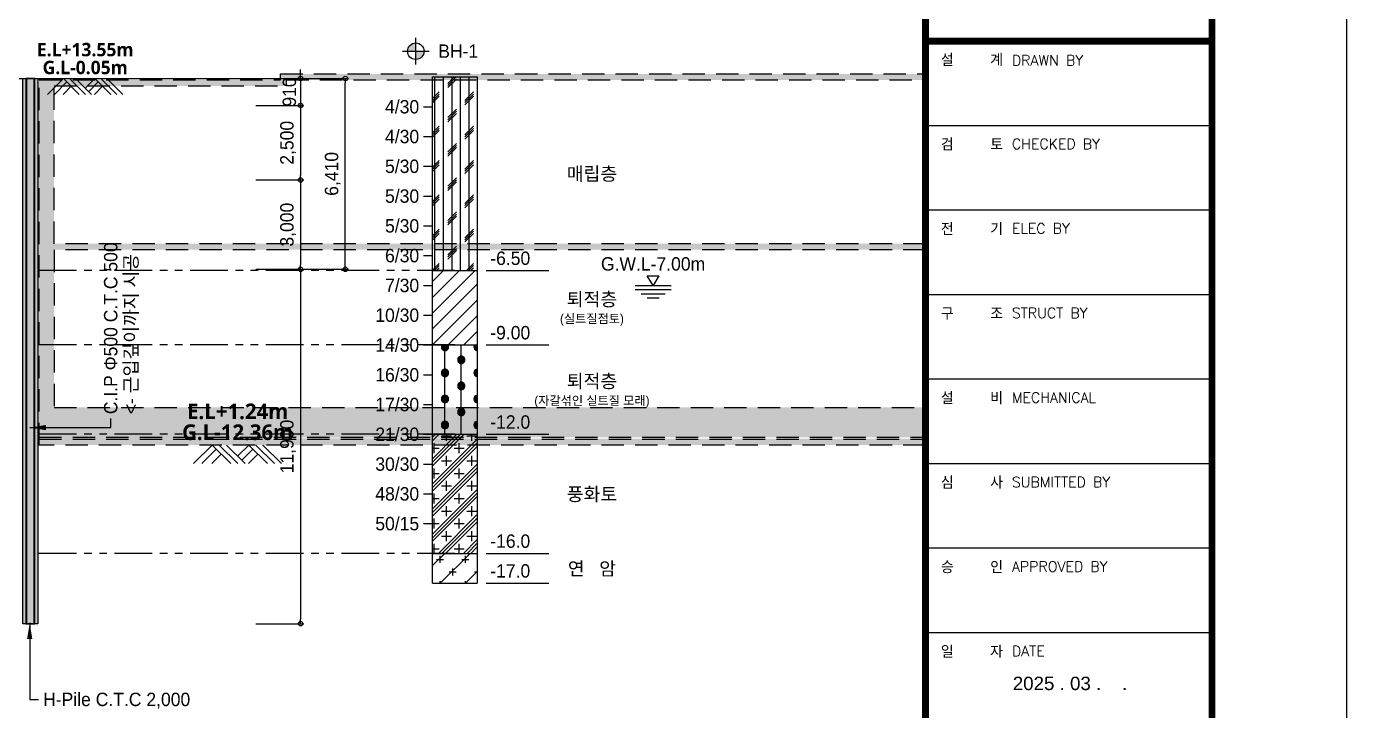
# Model space of a CAD drawing. Header units: millimetres. Extents: x 1073475 to 2890243, y -1340830 to -367733.
# Drawn here: x 2164710 to 2209033, y -433563 to -410585 of the extents above; entities that cross this region are included whole.
import ezdxf
from ezdxf.enums import TextEntityAlignment as Align
from ezdxf.xclip import XClip

# ---------------------------------------------------------------- set-up
doc = ezdxf.new("R2010")
doc.units = ezdxf.units.MM
doc.header["$LTSCALE"] = 50
doc.header["$XCLIPFRAME"] = 2
doc.header["$PDMODE"] = 3
doc.header["$PDSIZE"] = 100
for name, pattern in [('DASHED', [0.75, 0.5, -0.25]), ('HIDDEN', [9.524999999999999, 6.35, -3.175]), ('PHANTOM', [63.50000000000001, 31.75, -6.35, 6.35, -6.35, 6.35, -6.35])]:
    doc.linetypes.add(name, pattern=pattern)
doc.layers.get('Defpoints').update_dxf_attribs({"color": 151})
for name, color, linetype in [('1', 1, 'Continuous'), ('11', 11, 'Continuous'), ('3', 3, 'Continuous'), ('C-DIM', 7, 'Continuous'), ('CIP', 1, 'Continuous'), ('PILE', 3, 'Continuous'), ('TEX', 3, 'Continuous'), ('TEXT', 3, 'Continuous'), ('TEXT1', 7, 'Continuous'), ('건축', 233, 'HIDDEN'), ('주상도', 7, 'Continuous'), ('주상도0', 222, 'Continuous')]:
    doc.layers.add(name, color=color, linetype=linetype)
doc.styles.add('RXHG', font='arial.ttf')
doc.styles.add('RXHS', font='SIMPLEX.SHX', dxfattribs={"bigfont": 'WHGTXT.SHX'})
doc.styles.add('돋움', font='')
doc.styles.add('맑은고딕', font='malgunbd.ttf')
doc.styles.get('돋움').set_extended_font_data('Dotum')
doc.dimstyles.new('SAM-200-지시선', dxfattribs={"dimscale": 0.1, "dimtxt": 300, "dimasz": 360, "dimexe": 70, "dimexo": 0, "dimgap": 100, "dimtad": 1, "dimdec": 0, "dimzin": 0, "dimdsep": 46, "dimlunit": 6, "dimtxsty": '돋움', "dimcen": 100, "dimclrd": 1, "dimclre": 1, "dimclrt": 256, "dimadec": 0, "dimazin": 0, "dimtfac": 1, "dimtdec": 0, "dimtix": 1, "dimtmove": 2, "dimatfit": 3, "dimfxl": 70, "dimtolj": 1, "dimtzin": 0, "dimlwd": -1, "dimlwe": -1, "dimarcsym": 0})
doc.dimstyles.new('SAM-300', dxfattribs={"dimscale": 1.5, "dimtxt": 300, "dimasz": 100, "dimexe": 70, "dimexo": 0, "dimgap": 100, "dimtad": 1, "dimdec": 0, "dimzin": 0, "dimdsep": 46, "dimlunit": 6, "dimtxsty": '돋움', "dimblk": 'ORIGIN', "dimcen": 100, "dimclrd": 1, "dimclre": 1, "dimclrt": 7, "dimadec": 0, "dimazin": 0, "dimtfac": 1, "dimtdec": 0, "dimtix": 1, "dimtmove": 2, "dimatfit": 3, "dimfxl": 70, "dimtolj": 1, "dimtzin": 0, "dimlwd": -1, "dimlwe": -1, "dimarcsym": 0})

# ---------------------------------------------------------------- blocks, each defined once
blk = doc.blocks.new('dbox')
at = {"layer": '11'}
blk.add_line((81088.4673200853, 57599.9999522774), (81088.4673200853, 1800.000004245201), dxfattribs=at)
at = {"layer": '11', "const_width": 150}
blk.add_lwpolyline([(81088.4673200853, 1800.000004245201), (4288.467606187603, 1800.000004245201), (4288.467606187603, 57599.9999522774), (81088.4673200853, 57599.9999522774)], close=True, dxfattribs=at)
for points in [[(74675.32566019584, 57599.9999522774), (74675.32566019584, 1800.000004245201)], [(81088.4673200853, 30501.43734918145), (74675.32566019584, 30501.43734918145)]]:
    blk.add_lwpolyline(points, dxfattribs=at)
at = {"layer": '3'}
for p, q in [((81088.4673201325, 28609.03488687397), (74675.325660248, 28609.03488687397)), ((81088.4673201325, 26716.63242456655), (74675.325660248, 26716.63242456655)), ((81088.4673201325, 24824.22996227071), (74675.325660248, 24824.22996227071)), ((81088.4673201325, 22931.82749996328), (74675.325660248, 22931.82749996328)), ((81088.4673201325, 21039.42503766745), (74675.325660248, 21039.42503766745)), ((81088.4673201325, 19147.02257536002), (74675.325660248, 19147.02257536002)), ((81088.4673201325, 17254.62011305254), (74675.325660248, 17254.62011305254))]:
    blk.add_line(p, q, dxfattribs=at)
at = {"layer": 'TEXT', "color": 7}
blk.add_line((84099.99968670309, 59399.99994467944), (84099.99968670309, 0), dxfattribs=at)
at = {"layer": 'TEX', "color": 6, "linetype": 'Continuous', "style": 'RXHG', "width": 0.9999999972060323}
for tag, p in [('일자', (76628.2912276935, 15972.42345706216)), ('축척', (76628.2912276935, 13925.12765882432)), ('설계번호', (76684.25094417948, 12170.08725635469))]:
    blk.add_attdef(tag, p, '', height=299.9999997206032, dxfattribs=at)
at = {"layer": 'TEX', "color": 7, "linetype": 'Continuous', "style": 'RXHG', "width": 1.000000002793968}
blk.add_attdef('파일명', (81840.45851085038, 4452.609815902193), '', height=299.9999988824129, rotation=90, dxfattribs=at)
at = {"layer": 'TEX', "linetype": 'Continuous', "style": 'RXHG', "width": 0.9999999972060323}
for tag, p in [('도면명-1', (77798.58959261666, 3389.369734464097)), ('도면명-2', (77798.58959261666, 2661.908596204885))]:
    blk.add_attdef(tag, text='', height=399.999999627471, dxfattribs=at).set_placement(p, align=Align.CENTER)
at = {"layer": 'TEXT1', "style": 'RXHS'}
for s, height, width, p in [('설    계', 273.3470223326585, 0.9999999972061647, (75017.82363650517, 29942.82419052016)), ('DRAWN BY', 231.2936342814937, 0.9999999972061069, (76609.2968141711, 29955.8948209997)), ('검    토', 273.3470223327167, 0.9999999972059518, (75017.82363650517, 28050.42172822432)), ('CHECKED BY', 231.2936342815519, 0.9999999972058553, (76609.2968141711, 28084.66413620493)), ('전    기', 273.3470223326585, 0.9999999972061647, (75017.82363650517, 26158.0192659169)), ('ELEC BY', 231.2936342814937, 0.9999999972061069, (76609.2968141711, 26192.2616738975)), ('구    조', 273.3470223327167, 0.9999999972059518, (75017.82363650517, 24265.61680360942)), ('STRUCT BY', 231.2936342815519, 0.9999999972058553, (76609.2968141711, 24299.85921160167)), ('설    비', 273.3470223326585, 0.9999999972061647, (75017.82363650517, 22373.21434131364)), ('MECHANICAL', 231.2936342814937, 0.9999999972061069, (76609.2968141711, 22407.45674929424)), ('심    사', 273.3470223327167, 0.9999999972059518, (75017.82363650517, 20480.81187900616)), ('SUBMITTED BY', 231.2936342814937, 0.9999999972061069, (76609.2968141711, 20515.05428699841)), ('승    인', 273.3470223327167, 0.9999999972059518, (75017.82363650517, 18588.40941669868)), ('APPROVED BY', 231.2936342814937, 0.9999999972061069, (76609.2968141711, 18622.65182469098)), ('일    자', 273.3470223327167, 0.9999999972059518, (75017.82363650517, 16696.0069544029)), ('DATE', 231.2936342814937, 0.9999999972061069, (76609.2968141711, 16730.2493623835))]:
    blk.add_text(s, height=height, dxfattribs=dict(at, width=width)).set_placement(p)
blk = doc.blocks.new('A$C62E05D53')
at = {"layer": '1'}
for p, q in [((-273.2272611952021, 0), (-628.1782565584608, -356.2236894539674)), ((84.26471278589361, -356.2236894539674), (-273.2272611952021, 0)), ((220.8783433835088, -356.2236894539674), (-136.6136305976015, 0)), ((357.4919739811103, -356.2236894539674), (0, 0)), ((429.3571247352893, 0), (215.4442287580214, -214.6798910898087)), ((786.8490987163987, -356.2236894539674), (429.3571247352893, 0)), ((923.4627293140002, -356.2236894539674), (565.9707553328899, 0)), ((1060.076359911602, -356.2236894539674), (702.5843859304914, 0)), ((-195.0169287556519, -77.93286340049235), (-472.3134944600679, -356.2236894539674)), ((-97.19415264360214, -175.4085908446705), (-277.3632461883071, -356.2236894539674)), ((507.5674571748395, -77.93286340049235), (293.6545611975862, -292.6127544903156)), ((605.3902332868902, -175.4085908446705), (425.2211397421843, -356.2236894539747))]:
    blk.add_line(p, q, dxfattribs=at)
blk = doc.blocks.new('_Origin')
at = {"color": 0, "linetype": 'ByBlock', "lineweight": -2}
blk.add_line((0, 0), (-1, 0), dxfattribs=at)
blk.add_circle((0, 0), 0.5, dxfattribs=at)
blk = doc.blocks.new('*D203')
at = {"layer": 'C-DIM', "color": 1, "ltscale": 0.2, "transparency": 16777216}
for p, q in [((2173915.911825333, -412183.5453736174), (2173915.911825333, -412033.5453736174)), ((2172415.911825333, -412333.5453736174), (2174020.911825333, -412333.5453736174)), ((2173915.911825333, -412333.5453736174), (2173915.911825333, -413243.5453736472)), ((2172415.911825333, -413243.5453736472), (2174020.911825333, -413243.5453736472)), ((2173915.911825333, -413393.5453736472), (2173915.911825333, -413543.5453736472))]:
    blk.add_line(p, q, dxfattribs=at)
at = {"layer": 'Defpoints', "color": 0, "ltscale": 0.2, "transparency": 16777216}
for p in [(2172415.911825333, -412333.5453736174), (2172415.911825333, -413243.5453736472), (2173915.911825333, -413243.5453736472)]:
    blk.add_point(p, dxfattribs=at)
at = {"layer": 'C-DIM', "color": 1, "ltscale": 0.2, "transparency": 16777216, "xscale": 150, "yscale": 150, "zscale": 150}
for p, rotation in [((2173915.911825333, -412333.5453736174), 270), ((2173915.911825333, -413243.5453736472), 90)]:
    blk.add_blockref('_Origin', p, dxfattribs=dict(at, rotation=rotation))
at = {"layer": 'C-DIM', "color": 7, "ltscale": 0.2, "transparency": 16777216, "insert": (2173540.60653361, -412788.545373632), "char_height": 450, "attachment_point": 5, "rotation": 90, "style": '돋움'}
blk.add_mtext('\\A1;910', dxfattribs=at)
blk = doc.blocks.new('*D204')
at = {"layer": 'C-DIM', "color": 1, "ltscale": 0.2, "transparency": 16777216}
for p, q in [((2172415.911825333, -413243.5453736472), (2174020.911825333, -413243.5453736472)), ((2173915.911825333, -413393.5453736472), (2173915.911825333, -415593.5453736175)), ((2172415.911825333, -415743.5453736175), (2174020.911825333, -415743.5453736175))]:
    blk.add_line(p, q, dxfattribs=at)
at = {"layer": 'Defpoints', "color": 0, "ltscale": 0.2, "transparency": 16777216}
for p in [(2172415.911825333, -413243.5453736472), (2172415.911825333, -415743.5453736175), (2173915.911825333, -415743.5453736175)]:
    blk.add_point(p, dxfattribs=at)
at = {"layer": 'C-DIM', "color": 1, "ltscale": 0.2, "transparency": 16777216, "xscale": 150, "yscale": 150, "zscale": 150}
for p, rotation in [((2173915.911825333, -413243.5453736472), 90), ((2173915.911825333, -415743.5453736175), 270)]:
    blk.add_blockref('_Origin', p, dxfattribs=dict(at, rotation=rotation))
at = {"layer": 'C-DIM', "color": 7, "ltscale": 0.2, "transparency": 16777216, "insert": (2173497.255108915, -414493.545373632), "char_height": 450, "attachment_point": 5, "rotation": 90, "style": '돋움'}
blk.add_mtext('\\A1;2,500', dxfattribs=at)
blk = doc.blocks.new('*D205')
at = {"layer": 'C-DIM', "color": 1, "ltscale": 0.2, "transparency": 16777216}
for p, q in [((2172415.911825333, -415743.5453736175), (2174020.911825333, -415743.5453736175)), ((2173915.911825333, -415893.5453736175), (2173915.911825333, -418593.5453736175)), ((2172415.911825333, -418743.5453736175), (2174020.911825333, -418743.5453736175))]:
    blk.add_line(p, q, dxfattribs=at)
at = {"layer": 'Defpoints', "color": 0, "ltscale": 0.2, "transparency": 16777216}
for p in [(2172415.911825333, -415743.5453736175), (2172415.911825333, -418743.5453736175), (2173915.911825333, -418743.5453736175)]:
    blk.add_point(p, dxfattribs=at)
at = {"layer": 'C-DIM', "color": 1, "ltscale": 0.2, "transparency": 16777216, "xscale": 150, "yscale": 150, "zscale": 150}
for p, rotation in [((2173915.911825333, -415743.5453736175), 90), ((2173915.911825333, -418743.5453736175), 270)]:
    blk.add_blockref('_Origin', p, dxfattribs=dict(at, rotation=rotation))
at = {"layer": 'C-DIM', "color": 7, "ltscale": 0.2, "transparency": 16777216, "insert": (2173497.255108915, -417243.5453736171), "char_height": 450, "attachment_point": 5, "rotation": 90, "style": '돋움'}
blk.add_mtext('\\A1;3,000', dxfattribs=at)
blk = doc.blocks.new('*D206')
at = {"layer": 'C-DIM', "color": 1, "ltscale": 0.2, "transparency": 16777216}
for p, q in [((2172415.911825333, -418743.5453736175), (2174020.911825333, -418743.5453736175)), ((2173915.911825333, -418893.5453736175), (2173915.911825333, -430493.5453736175)), ((2172415.911825333, -430643.5453736175), (2174020.911825333, -430643.5453736175))]:
    blk.add_line(p, q, dxfattribs=at)
at = {"layer": 'Defpoints', "color": 0, "ltscale": 0.2, "transparency": 16777216}
for p in [(2172415.911825333, -418743.5453736175), (2172415.911825333, -430643.5453736175), (2173915.911825333, -430643.5453736175)]:
    blk.add_point(p, dxfattribs=at)
at = {"layer": 'C-DIM', "color": 1, "ltscale": 0.2, "transparency": 16777216, "xscale": 150, "yscale": 150, "zscale": 150}
for p, rotation in [((2173915.911825333, -418743.5453736175), 90), ((2173915.911825333, -430643.5453736175), 270)]:
    blk.add_blockref('_Origin', p, dxfattribs=dict(at, rotation=rotation))
at = {"layer": 'C-DIM', "color": 7, "ltscale": 0.2, "transparency": 16777216, "insert": (2173497.255108915, -424693.5453736171), "char_height": 450, "attachment_point": 5, "rotation": 90, "style": '돋움'}
blk.add_mtext('\\A1;11,900', dxfattribs=at)
blk = doc.blocks.new('*D207')
at = {"layer": 'C-DIM', "color": 1, "ltscale": 0.2, "transparency": 16777216}
for p, q in [((2173915.911825333, -412333.5453736174), (2175520.911825333, -412333.5453736174)), ((2175415.911825333, -418593.5453736175), (2175415.911825333, -412483.5453736174)), ((2173915.911825333, -418743.5453736175), (2175520.911825333, -418743.5453736175))]:
    blk.add_line(p, q, dxfattribs=at)
at = {"layer": 'Defpoints', "color": 0, "ltscale": 0.2, "transparency": 16777216}
for p in [(2173915.911825333, -412333.5453736174), (2175415.911825333, -412333.5453736174), (2173915.911825333, -418743.5453736175)]:
    blk.add_point(p, dxfattribs=at)
at = {"layer": 'C-DIM', "color": 1, "ltscale": 0.2, "transparency": 16777216, "xscale": 150, "yscale": 150, "zscale": 150}
for p, rotation in [((2175415.911825333, -412333.5453736174), 90), ((2175415.911825333, -418743.5453736175), 270)]:
    blk.add_blockref('_Origin', p, dxfattribs=dict(at, rotation=rotation))
at = {"layer": 'C-DIM', "color": 7, "ltscale": 0.2, "transparency": 16777216, "insert": (2174997.255108915, -415538.5453736171), "char_height": 450, "attachment_point": 5, "rotation": 90, "style": '돋움'}
blk.add_mtext('\\A1;6,410', dxfattribs=at)
blk = doc.blocks.new('bh-1')
at = {"layer": '주상도'}
h = blk.add_hatch(color=0, dxfattribs=at)
h.paths.add_polyline_path([(-1314.635888052173, 1141.656272226828, 0.4142135623731187), (-1591.919200217351, 864.3729600614752), (-1314.635888052173, 864.3729600614752)])
h.paths.add_polyline_path([(-1314.635888052173, 864.3729600614752), (-1314.63588805194, 587.0896478961222, 0.4142135623730697), (-1037.352575886762, 864.3729600614752)])
h = blk.add_hatch(dxfattribs=at)
h.set_pattern_fill('CORK', color=0, scale=2304, angle=90, style=0)
h.set_pattern_definition([(90, (-406087.6022413003, -214353.8568889152), (-288, 1.763491390772189e-14), []), (225, (-405943.6022413003, -214209.8568889152), (575.9999990334538, -575.9999990334538), [407.2935075840001, -407.2935075840001]), (225, (-405943.6022413003, -214137.8568889152), (575.9999990334538, -575.9999990334538), [407.2935075840001, -407.2935075840001]), (225, (-405943.6022413003, -214065.8568889152), (575.9999990334538, -575.9999990334538), [407.2935075840001, -407.2935075840001])])
h.paths.add_polyline_path([(750.0004974526819, -6500.000046871195), (750, 0), (-750, 0), (-749.9995025473181, -6500.000046871195)])
h = blk.add_hatch(dxfattribs=at)
h.set_pattern_fill('ANSI31', color=0, scale=3000, style=0)
h.set_pattern_definition([(44.99999999999999, (-405980.3439920209, -212353.8571102601), (-265.1650429449553, 265.1650429449553), [])])
h.paths.add_polyline_path([(750.0004974526819, -6500), (-749.9995025473181, -6500), (-749.9995025473181, -9000.000268216303), (750.0004974526819, -9000.000268216303)])
h = blk.add_hatch(dxfattribs=at)
h.set_pattern_fill('SMCR', color=0, scale=175, style=0)
h.set_pattern_definition([(0, (-405805.0736416231, -212342.3566560857), (0, 874.9999999999999), [73.5, -1020.25]), (0, (-405836.7486416225, -212328.3566560858), (0, 874.9999999999999), [136.85, -956.8999999999999]), (0, (-405855.6311416226, -212314.3566560859), (0, 874.9999999999999), [174.615, -919.135]), (0, (-405869.1761416229, -212300.3566560857), (0, 874.9999999999999), [201.705, -892.0450000000001]), (0, (-405879.3436416229, -212286.3566560858), (0, 874.9999999999999), [222.0574999999999, -871.6924999999999]), (0, (-405887.0261416228, -212272.3566560859), (0, 874.9999999999999), [237.405, -856.3449999999998]), (0, (-405892.6786416231, -212258.3566560857), (0, 874.9999999999999), [248.6925, -845.0575]), (0, (-405896.5461416228, -212244.3566560858), (0, 874.9999999999999), [256.4625, -837.2874999999999]), (0, (-405898.8211416227, -212230.3566560859), (0, 874.9999999999999), [260.995, -832.7550000000001]), (0, (-405899.5736416231, -212216.3566560857), (0, 874.9999999999999), [262.5, -831.25]), (0, (-405898.8211416227, -212202.3566560858), (0, 874.9999999999999), [260.995, -832.7550000000001]), (0, (-405896.5461416228, -212188.3566560859), (0, 874.9999999999999), [256.4625, -837.2874999999999]), (0, (-405892.6786416231, -212174.3566560857), (0, 874.9999999999999), [248.6925, -845.0575]), (0, (-405887.0261416228, -212160.3566560858), (0, 874.9999999999999), [237.405, -856.3449999999998]), (0, (-405879.3436416229, -212146.3566560859), (0, 874.9999999999999), [222.0574999999999, -871.6924999999999]), (0, (-405869.1761416229, -212132.3566560857), (0, 874.9999999999999), [201.705, -892.0450000000001]), (0, (-405855.6311416226, -212118.3566560858), (0, 874.9999999999999), [174.615, -919.135]), (0, (-405836.7486416225, -212104.3566560859), (0, 874.9999999999999), [136.85, -956.8999999999999]), (0, (-405805.0736416231, -212090.3566560857), (0, 874.9999999999999), [73.5, -1020.25]), (0, (-405258.1986416229, -211904.8566560859), (0, 874.9999999999999), [73.5, -1020.25]), (0, (-405289.873641623, -211890.8566560857), (0, 874.9999999999999), [136.85, -956.8999999999999]), (0, (-405308.756141623, -211876.8566560858), (0, 874.9999999999999), [174.615, -919.135]), (0, (-405322.3011416227, -211862.8566560859), (0, 874.9999999999999), [201.705, -892.0450000000001]), (0, (-405332.4686416227, -211848.8566560857), (0, 874.9999999999999), [222.0574999999999, -871.6924999999999]), (0, (-405340.1511416226, -211834.8566560858), (0, 874.9999999999999), [237.405, -856.3449999999998]), (0, (-405345.8036416229, -211820.8566560859), (0, 874.9999999999999), [248.6925, -845.0575]), (0, (-405349.6711416226, -211806.8566560857), (0, 874.9999999999999), [256.4625, -837.2874999999999]), (0, (-405351.9461416225, -211792.8566560858), (0, 874.9999999999999), [260.995, -832.7550000000001]), (0, (-405352.6986416229, -211778.8566560859), (0, 874.9999999999999), [262.5, -831.25]), (0, (-405351.9461416225, -211764.8566560857), (0, 874.9999999999999), [260.995, -832.7550000000001]), (0, (-405349.6711416226, -211750.8566560858), (0, 874.9999999999999), [256.4625, -837.2874999999999]), (0, (-405345.8036416229, -211736.8566560859), (0, 874.9999999999999), [248.6925, -845.0575]), (0, (-405340.1511416226, -211722.8566560857), (0, 874.9999999999999), [237.405, -856.3449999999998]), (0, (-405332.4686416227, -211708.8566560858), (0, 874.9999999999999), [222.0574999999999, -871.6924999999999]), (0, (-405322.3011416227, -211694.8566560859), (0, 874.9999999999999), [201.705, -892.0450000000001]), (0, (-405308.756141623, -211680.8566560857), (0, 874.9999999999999), [174.615, -919.135]), (0, (-405289.873641623, -211666.8566560858), (0, 874.9999999999999), [136.85, -956.8999999999999]), (0, (-405258.1986416229, -211652.8566560859), (0, 874.9999999999999), [73.5, -1020.25]), (90, (-405768.3236416231, -212653.8566560858), (-546.875, 3.348643591418544e-14), [])])
h.paths.add_polyline_path([(750.0009949051309, -9000), (-749.9990050948691, -9000), (-749.9990050948691, -11999.99981404195), (750.0009949051309, -11999.99981404195)])
h = blk.add_hatch(dxfattribs=at)
h.set_pattern_fill('HWR', color=0, scale=112.21875, style=0, pattern_type=2)
h.set_pattern_definition([(44.99999999999999, (-248107.4947530737, -26924.8877352064), (-421.8750000080261, 421.8750000080261), []), (44.99999999999999, (-248228.9947530737, -26924.8877352064), (-421.8750000080261, 421.8750000080261), []), (44.99999999999999, (-248350.4947530737, -26924.8877352064), (-421.8750000080261, 421.8750000080261), []), (0, (-247975.8697530737, -26924.8877352064), (421.875, 421.875), [337.5, -506.2499999999999]), (90, (-247807.1197530737, -27093.6377352064), (-421.875, 421.875), [337.5, -506.2499999999999])])
h.paths.add_polyline_path([(750.0004974526819, -12000), (-749.9995025466196, -12000), (-749.9995025470853, -16000.00025673216), (750.0004974526819, -16000.00025673216)])
h = blk.add_hatch(dxfattribs=at)
h.set_pattern_fill('YYST', color=0, scale=144, style=0)
h.set_pattern_definition([(44.99999999999999, (-405980.3439920212, -212853.8570930329), (-424.2674628244781, 424.2674628244782), []), (0, (-405804.7503920216, -212985.041093033), (424.2096, 424.2096), [237.5568, -610.8624]), (90, (-405685.9791920213, -213103.8266930329), (-424.2096, 424.2096), [237.5568, -610.8624])])
h.paths.add_polyline_path([(750.0004974526819, -16000), (-749.9995025473181, -16000), (-749.9995025473181, -17000.0002509901), (750.0004974526819, -17000.0002509901)])
at = {"layer": '주상도', "color": 0}
for p, q in [((-1314.63588805194, 418.1097983465879), (-1314.635888052173, 1310.636121776362)), ((-1760.89904976706, 864.372960061417), (-868.3727263372857, 864.3729600615334)), ((-750, -17000), (-750, 0)), ((-750, 0), (750, 0)), ((750, 0), (750, -17000)), ((-1050, -1000), (-750, -1000)), ((-1050, -2000), (-750, -2000)), ((-1050, -3000), (-750, -3000)), ((-1050, -4000), (-750, -4000)), ((-1050, -5000), (-750, -5000)), ((-1050, -6000), (-750, -6000)), ((-750, -6500), (750, -6500)), ((1050, -6500), (3150, -6500)), ((-1050, -7000), (-750, -7000)), ((6048.069715923397, -7000), (7255.764885986457, -7000)), ((6651.917300954228, -7000), (6458.007926181192, -6673.603629064979)), ((6458.007926181192, -6673.603629064979), (6845.826675727265, -6673.603629064979)), ((6845.826675727265, -6673.603629064979), (6651.917300954228, -7000)), ((6048.069715923397, -7140.625), (7255.764885986457, -7140.625)), ((6249.352244267007, -7281.25), (7054.482357642846, -7281.25)), ((6450.634772610618, -7421.875), (6853.199829299236, -7421.875)), ((-1050, -8000), (-750, -8000)), ((-1050, -9000), (-750, -9000)), ((-750, -9000), (750, -9000)), ((1050, -9000), (3150, -9000)), ((-1050, -10000), (-750, -10000)), ((-1050, -11000), (-750, -11000)), ((-1050, -12000), (-750, -12000)), ((-750, -12000), (750, -12000)), ((1050, -12000), (3150, -12000)), ((-1050, -13000), (-750, -13000)), ((-1050, -14000), (-750, -14000)), ((-1050, -15000), (-750, -15000)), ((-750, -16000), (750, -16000)), ((1050, -16000), (3150, -16000)), ((-750, -17000), (750, -17000)), ((1050, -17000), (3150, -17000))]:
    blk.add_line(p, q, dxfattribs=at)
blk.add_circle((-1314.635888052173, 864.3729600614752), 277.2833121653343, dxfattribs=at)
at = {"layer": '주상도', "color": 0, "style": '돋움'}
blk.add_text('BH-1', height=450, dxfattribs=at).set_placement((110.6840509101748, 642.9254637419363), align=Align.CENTER)
for s, p in [('4/30', (-1200, -1000)), ('4/30', (-1200, -2000)), ('5/30', (-1200, -3000)), ('5/30', (-1200, -4000)), ('5/30', (-1200, -5000)), ('6/30', (-1200, -6000)), ('7/30', (-1200, -7000)), ('10/30', (-1200, -8000)), ('14/30', (-1200, -9000)), ('16/30', (-1200, -10000)), ('17/30', (-1200, -11000)), ('21/30', (-1200, -12000)), ('30/30', (-1200, -13000)), ('48/30', (-1200, -14000)), ('50/15', (-1200, -15000))]:
    blk.add_text(s, height=450, dxfattribs=at).set_placement(p, align=Align.MIDDLE_RIGHT)
for s, height, p in [('매립층', 450, (4600, -3249.084124830435)), ('G.W.L-7.00m', 450, (6651.917300954228, -6277.202810900169)), ('퇴적층', 450, (4600, -7465.858208955266)), ('(실트질점토)', 300, (4600, -8115.858208955266)), ('퇴적층', 450, (4600, -10215.85820895527)), ('(자갈섞인 실트질 모래)', 300, (4600, -10865.85820895527)), ('풍화토', 450, (4600, -14009.46404341928)), ('연   암', 450, (4600, -16510.07462686568))]:
    blk.add_text(s, height=height, dxfattribs=at).set_placement(p, align=Align.MIDDLE_CENTER)
for s, p in [('-6.50', (1186.487851892831, -6087.41029915429)), ('-9.00', (1186.487851892831, -8587.41029915429)), ('-12.0', (1186.487851892831, -11587.41029915429)), ('-16.0', (1186.487851892831, -15587.41029915429)), ('-17.0', (1186.487851892831, -16587.41029915429))]:
    blk.add_text(s, height=450, dxfattribs=at).set_placement(p, align=Align.MIDDLE_LEFT)
blk = doc.blocks.new('A$C48D97D8C')
at = {"layer": 'CIP'}
h = blk.add_hatch(dxfattribs=at)
h.set_pattern_fill('AR-CONC', color=256, scale=2.222222222222222, style=0)
h.set_pattern_definition([(49.99999999999999, (-1589098.09442795, 235348.4667665381), (404.8548199911201, -35.42019008645131), [42.33333333333334, -465.6666666666667]), (355, (-1589098.09442795, 235348.4667665381), (-78.31739105703775, 424.5703175159555), [33.86666666666667, -372.5333333333333]), (100.451, (-1589064.356650172, 235345.515099871), (326.5388925910206, 389.1481951562042), [35.97777777777778, -395.7555555555556]), (46.18420000000002, (-1589098.09442795, 235461.3556554262), (602.3978686491776, -93.42739540606033), [63.4999999999996, -698.4999999999936]), (96.6356, (-1589047.894650172, 235453.5700998707), (527.564965480527, 549.8345686445539), [53.96666666666667, -593.6333333333333]), (351.1840000000001, (-1589098.09442795, 235461.3556554262), (527.565790697631, 549.8335952457727), [50.8, -558.8000000000001]), (21, (-1589041.649983505, 235433.1334332041), (336.9219551897406, -227.2567078150278), [42.33333333333334, -465.6666666666667]), (326.0000000000001, (-1589041.649983505, 235433.1334332041), (137.3378407725491, 409.3065913829317), [33.86666666666667, -372.5333333333333]), (71.4514, (-1589013.573316839, 235414.1954332041), (474.2588683780544, 182.0507949245721), [35.97777777777778, -395.7555555555556]), (37.50000000000001, (-1589098.09442795, 235348.4667665381), (6.863562779092926, 187.9000863847847), [0, -368.0177777777778, 0, -378.1777777777778, 0, -373.9444444444445]), (7.499999999999999, (-1589098.09442795, 235348.4667665381), (148.4881389117905, 222.6234995958211), [0, -215.6177777777778, 0, -359.5511111111111, 0, -142.5222222222222]), (327.5, (-1589223.965539061, 235348.4667665381), (301.3124337041587, -12.73054220594099), [0, -141.1111111111111, 0, -440.2666666666667, 0, -584.2]), (317.5, (-1589280.409983505, 235348.4667665381), (329.1759586355957, 56.50331340740674), [0, -183.4444444444445, 0, -292.3822222222223, 0, -414.8666666666667])])
h.paths.add_polyline_path([(-2060.293704276904, 13492.23402819224), (-1560.293704276904, 13492.23402819224), (-1560.293704276904, -4817.765971807763), (-2060.293704276904, -4817.765971807763)])
at = {"layer": '건축', "ltscale": 0.2}
h = blk.add_hatch(color=254, dxfattribs=at)
h.dxf.hatch_style = 1
h.paths.add_polyline_path([(45171.24567157681, 13442.23402819224), (45171.24567157682, 12742.2340281923), (50589.7062957231, 12742.23402819235), (50589.7062957231, 7942.234028192237), (-1010.293704340234, 7942.234028192237), (-1010.29370436538, 13242.23402819224), (6789.706295723096, 13242.23402819224), (6789.706295723096, 13442.23402819212)], flags=16)
h.paths.add_polyline_path([(45371.24567157682, 12942.2340281923), (51089.7062957231, 12942.23402819235), (51089.7062957231, 1182.234028192237), (-1510.293704276904, 1182.234028192237), (-1510.293704276904, 13442.23402819224), (6589.706295723096, 13442.23402819212), (6589.706295723096, 13642.23402819224), (45371.24567157682, 13642.23402819235)])
h.paths.add_polyline_path([(-1010.293704339303, 7742.234028192237), (-1010.293704314157, 2442.234028192237), (50589.7062957231, 2442.234028192237), (50589.70629572263, 7742.234028192353)], flags=16)
edge = h.paths.add_edge_path()
edge.add_line((-1510.293704276904, 1382.234028192237), (51089.70629572311, 1382.234028192237))
edge.add_line((-1510.293704276904, 1442.234028192237), (51089.70629572311, 1442.234028192237))
at = {"layer": 'CIP', "elevation": -0.0171299107288867}
blk.add_lwpolyline([(-2060.293704276904, 13492.23402819224), (-1560.293704276904, 13492.23402819224), (-1560.293704276904, -4817.765971807763), (-2060.293704276904, -4817.765971807763)], close=True, dxfattribs=at)
at = {"layer": 'PILE', "color": 1}
for p, q in [((-1930.293704276904, 13492.23402819224, -0.01712991072897033), (-1930.293704276904, -4817.765971807763, -0.01712991072772707)), ((-1690.293704276904, 13492.23402819224, -0.01712991072897033), (-1690.293704276904, -4817.765971807763, -0.01712991072772707))]:
    blk.add_line(p, q, dxfattribs=at)
at = {"layer": 'PILE', "elevation": -0.0171299107288867}
blk.add_lwpolyline([(-1960.293704276904, -4817.765971807763), (-1660.293704276904, -4817.765971807763), (-1660.293704276904, 13492.23402819224), (-1960.293704276904, 13492.23402819224), (-1960.293704276904, -4817.765971807763)], dxfattribs=at)
at = {"layer": '건축', "color": 4, "linetype": 'DASHED', "ltscale": 30, "elevation": -0.0171299107288867}
for points in [[(45371.24567157682, 12942.2340281923), (51089.7062957231, 12942.23402819235), (51089.7062957231, 1182.234028192237), (-1510.293704276904, 1182.234028192237), (-1510.293704276904, 13442.23402819224), (6589.706295723096, 13442.23402819212), (6589.706295723096, 13642.23402819224), (45371.24567157682, 13642.23402819235)], [(45171.24567157681, 13442.23402819224), (45171.24567157682, 12742.2340281923), (50589.7062957231, 12742.23402819235), (50589.7062957231, 7942.234028192237), (-1010.293704340234, 7942.234028192237), (-1010.29370436538, 13242.23402819224), (6789.706295723096, 13242.23402819224), (6789.706295723096, 13442.23402819212)], [(-1010.293704339303, 7742.234028192237), (-1010.293704314157, 2442.234028192237), (50589.7062957231, 2442.234028192237), (50589.70629572263, 7742.234028192353)]]:
    blk.add_lwpolyline(points, close=True, dxfattribs=at)
for points in [[(-1510.293704276904, 1442.234028192237), (51089.70629572311, 1442.234028192237)], [(-1510.293704276904, 1382.234028192237), (51089.70629572311, 1382.234028192237)]]:
    blk.add_lwpolyline(points, dxfattribs=at)

msp = doc.modelspace()

# ---------------------------------------------------------------- linework, layer by layer
at = {"ltscale": 0.2}
msp.add_line((2163915.911825333, -412333.5453736175), (2172415.911825333, -412333.5453736175), dxfattribs=at)
at = {"layer": 'CIP', "ltscale": 0.2}
msp.add_lwpolyline([(2089315.433480365, -370433.0526698743), (2194895.720561378, -370433.0526698743), (2194895.720561378, -454133.0525919226), (2089315.433480365, -454133.0525919226)], close=True, dxfattribs=at)
at = {"layer": '주상도0', "linetype": 'PHANTOM', "ltscale": 0.8}
for points in [[(2179096.780758623, -418783.5453736174), (2165088.605612546, -418783.5453736174)], [(2179096.780758623, -421283.5453736174), (2165088.605612546, -421283.5453736174)], [(2179096.780758623, -424283.5453736174), (2165088.605612546, -424283.5453736174)], [(2179096.780758623, -428283.5453736174), (2165088.605612546, -428283.5453736174)]]:
    msp.add_lwpolyline(points, dxfattribs=at)

# ---------------------------------------------------------------- block references
ref = msp.add_blockref('dbox', (2082882.732071084, -456833.0525982904), dxfattribs=dict(xscale=1.5, yscale=1.5, zscale=1.5))
ref.add_attrib('일자', '2025 . 03 .    .', (2197825.168912631, -432874.4174127006), dxfattribs={"layer": 'TEX', "color": 6, "linetype": 'Continuous', "height": 449.9999995809048, "style": 'RXHG', "width": 0.9999999972060323})
at = {"layer": 'C-DIM'}
for p, xscale, yscale, zscale in [((2166360.842857698, -412333.5453736176), 1.5, 1.5, 1.5), ((2171423.696134335, -424643.5453736175), 1.75, 1.75, 1.75)]:
    msp.add_blockref('A$C62E05D53', p, dxfattribs=dict(at, xscale=xscale, yscale=yscale, zscale=zscale))
at = {"layer": 'CIP', "ltscale": 0.2}
ref = msp.add_blockref('A$C48D97D8C', (2166648.899316823, -425825.7794018097, 0.0171299107288867), dxfattribs=at)
XClip(ref).set_block_clipping_path([(-77333.46583645698, -28307.2731901129), (28246.82124455506, 55392.7267319354)])
at = {"layer": '주상도'}
msp.add_blockref('bh-1', (2179096.780758623, -412283.5453736174), dxfattribs=at)

# ---------------------------------------------------------------- texts
at = {"layer": '1', "color": 7, "style": '맑은고딕'}
for s, height, p in [('E.L+13.55m', 450, (2166684.766435213, -411365.2631220623)), ('G.L-0.05m', 450, (2166684.766435213, -411965.2631220623)), ('E.L+1.24m', 525, (2171801.60697477, -423513.8827468034)), ('G.L-12.36m', 525, (2171801.60697477, -424213.8827468034))]:
    msp.add_text(s, height=height, dxfattribs=at).set_placement(p, align=Align.MIDDLE)
at = {"layer": 'C-DIM', "color": 7, "style": '돋움'}
for s, p in [('C.I.P Φ500 C.T.C 500', (2167539.811605197, -423608.6047536398)), ('<- 근입깊이까지 시공', (2168214.811605197, -423608.6047536398))]:
    msp.add_text(s, height=449.9999999975444, rotation=90, dxfattribs=at).set_placement(p, align=Align.MIDDLE_LEFT)
msp.add_text('H-Pile C.T.C 2,000', height=449.9999999975444, dxfattribs=at).set_placement((2165270.769748223, -433186.737741204), align=Align.MIDDLE_LEFT)

# ---------------------------------------------------------------- dimensions: what is measured, and where the dimension line sits
at = {"layer": 'C-DIM', "ltscale": 0.2}
for base, p1, p2, picture, middle in [((2173915.911825333, -413243.5453736472), (2172415.911825333, -412333.5453736174), (2172415.911825333, -413243.5453736472), '*D203', (2173540.60653361, -412788.545373632)), ((2175415.911825333, -412333.5453736174), (2173915.911825333, -418743.5453736175), (2173915.911825333, -412333.5453736174), '*D207', (2174997.255108915, -415538.5453736171)), ((2173915.911825333, -415743.5453736175), (2172415.911825333, -413243.5453736472), (2172415.911825333, -415743.5453736175), '*D204', (2173497.255108915, -414493.545373632)), ((2173915.911825333, -418743.5453736175), (2172415.911825333, -415743.5453736175), (2172415.911825333, -418743.5453736175), '*D205', (2173497.255108915, -417243.5453736171)), ((2173915.911825333, -430643.5453736175), (2172415.911825333, -418743.5453736175), (2172415.911825333, -430643.5453736175), '*D206', (2173497.255108915, -424693.5453736171))]:
    dim = msp.add_linear_dim(base=base, p1=p1, p2=p2, angle=90, dimstyle='SAM-300', dxfattribs=at)
    dim.commit()
    dim.dimension.update_dxf_attribs({"geometry": picture, "text_midpoint": middle})

# ---------------------------------------------------------------- leaders
at = {"layer": 'C-DIM'}
for points in [[(2164829.380533334, -424058.6047536391), (2167539.811605197, -424058.6047536391), (2167539.811605197, -423758.6047536391)], [(2164820.769748224, -430620.5781889679), (2164820.769748224, -433186.737741204), (2165120.769748224, -433186.737741204)]]:
    msp.add_leader(points, dimstyle='SAM-200-지시선', override={"dimscale": 1.5}, dxfattribs=at)

doc.saveas('drawing.dxf')
